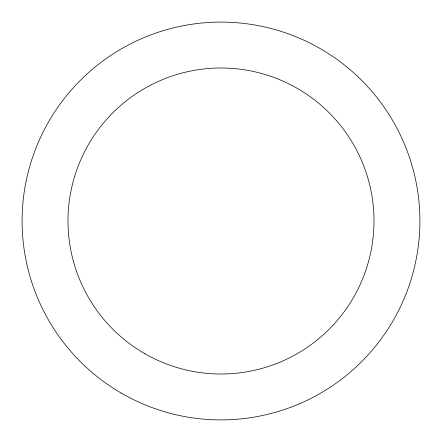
<?xml version="1.0" encoding="UTF-8"?>
<svg xmlns="http://www.w3.org/2000/svg" width="442" height="442" viewBox="0 0 442 442"><rect width="100%" height="100%" fill="white"/><g stroke="black" fill="none" stroke-linecap="round" stroke-linejoin="round"><path stroke-width="0.66" d="M144.501 353.501A152.998 152.998 0 0 0 373.998 221A152.998 152.998 0 0 0 144.501 88.499A152.998 152.998 0 0 0 144.501 353.501M121.55 393.253A198.9 198.9 0 0 0 419.9 221A198.9 198.9 0 0 0 121.55 48.747A198.9 198.9 0 0 0 121.55 393.253"/></g></svg>
